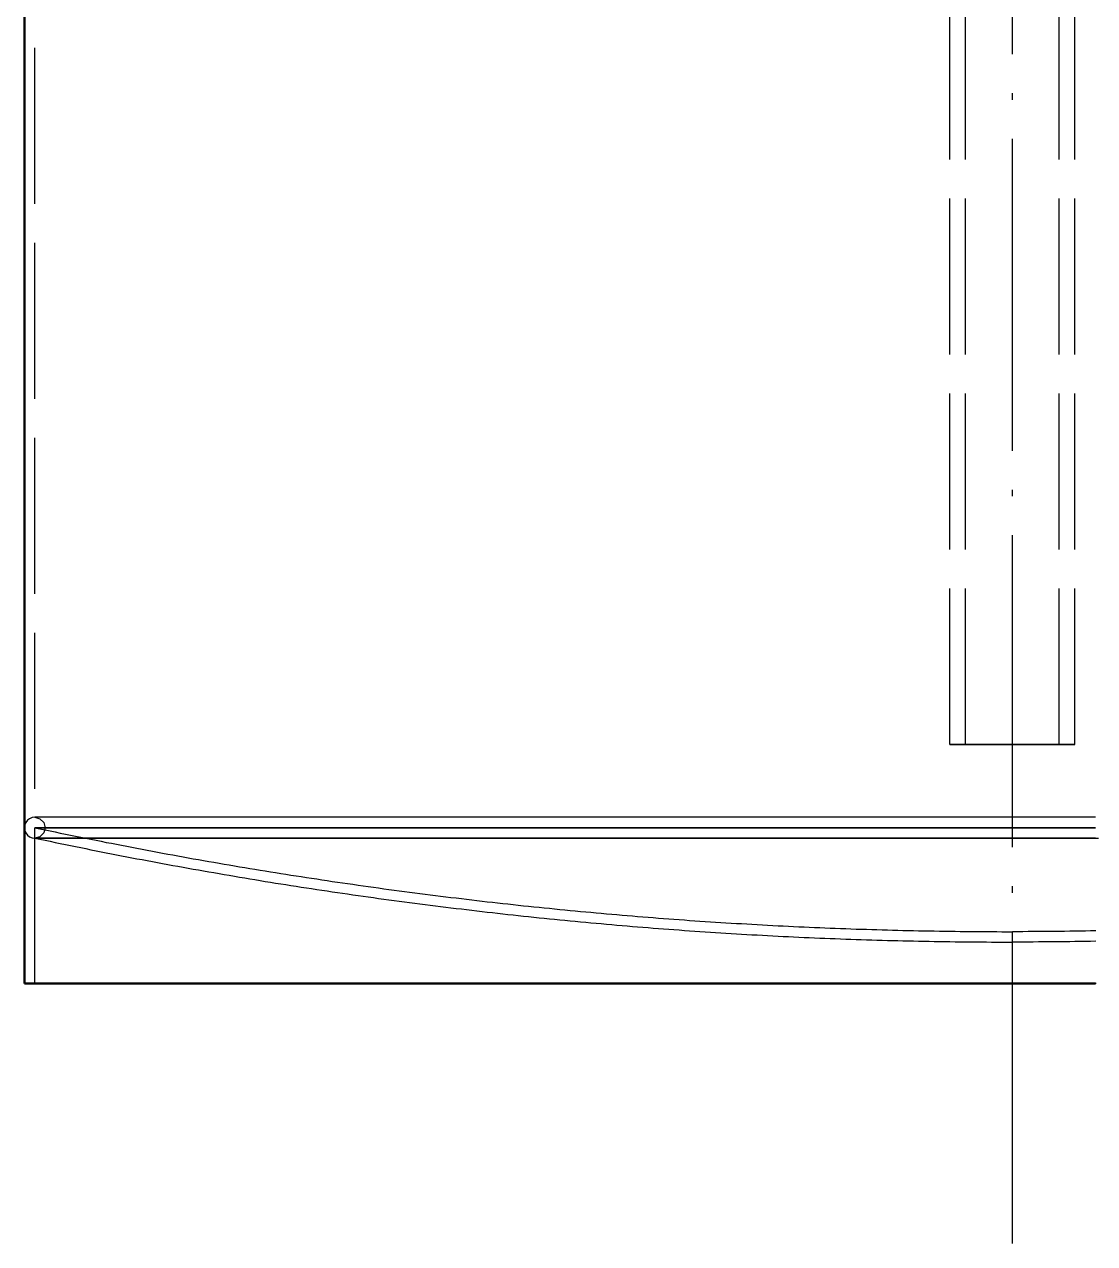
# Model space of a CAD drawing. Header units: millimetres. Extents: x 0 to 420, y 0 to 297.
# Drawn here: x 148.3 to 168.88, y 132 to 155.45 of the extents above; entities that cross this region are included whole.
import ezdxf

# ---------------------------------------------------------------- set-up
doc = ezdxf.new("R2010")
doc.units = ezdxf.units.MM
doc.linetypes.add('ISO02-TRAZOS', pattern=[3.75, 3, -0.75])
doc.linetypes.add('ISO04-TRAZO-PUNTO', pattern=[7.625, 6, -0.75, 0.125, -0.75])
for name, color, linetype, lineweight in [('01-VISIBLE', 7, 'CONTINUOUS', 50), ('02-OCULTA', 4, 'ISO02-TRAZOS', 25), ('03-EJE', 1, 'ISO04-TRAZO-PUNTO', 25)]:
    doc.layers.add(name, color=color, linetype=linetype, lineweight=lineweight)

msp = doc.modelspace()

# ---------------------------------------------------------------- linework, layer by layer
at = {"layer": '01-VISIBLE'}
msp.add_line((148.298, 137), (148.298, 166.7), dxfattribs=at)
msp.add_lwpolyline([(148.298, 137), (148.398, 137), (148.498, 137), (148.598, 137), (148.698, 137), (148.798, 137), (148.898, 137), (148.998, 137), (149.098, 137), (149.198, 137), (149.298, 137), (149.398, 137), (149.498, 137), (149.598, 137), (149.698, 137), (149.798, 137), (149.898, 137), (149.998, 137), (150.098, 137), (150.198, 137), (150.298, 137), (150.398, 137), (150.498, 137), (150.598, 137), (150.698, 137), (150.798, 137), (150.898, 137), (150.998, 137), (151.098, 137), (151.198, 137), (151.298, 137), (151.398, 137), (151.498, 137), (151.598, 137), (151.698, 137), (151.798, 137), (151.898, 137), (151.998, 137), (152.098, 137), (152.198, 137), (152.298, 137), (152.398, 137), (152.498, 137), (152.598, 137), (152.698, 137), (152.798, 137), (152.898, 137), (152.998, 137), (153.098, 137), (153.198, 137), (153.298, 137), (153.398, 137), (153.498, 137), (153.598, 137), (153.698, 137), (153.798, 137), (153.898, 137), (153.998, 137), (154.098, 137), (154.198, 137), (154.298, 137), (154.398, 137), (154.498, 137), (154.598, 137), (154.698, 137), (154.798, 137), (154.898, 137), (154.998, 137), (155.098, 137), (155.198, 137), (155.298, 137), (155.398, 137), (155.498, 137), (155.598, 137), (155.698, 137), (155.798, 137), (155.898, 137), (155.998, 137), (156.098, 137), (156.198, 137), (156.298, 137), (156.398, 137), (156.498, 137), (156.598, 137), (156.698, 137), (156.798, 137), (156.898, 137), (156.998, 137), (157.098, 137), (157.198, 137), (157.298, 137), (157.398, 137), (157.498, 137), (157.598, 137), (157.698, 137), (157.798, 137), (157.898, 137), (157.998, 137), (158.098, 137), (158.198, 137), (158.298, 137), (158.398, 137), (158.498, 137), (158.598, 137), (158.698, 137), (158.798, 137), (158.898, 137), (158.998, 137), (159.098, 137), (159.198, 137), (159.298, 137), (159.398, 137), (159.498, 137), (159.598, 137), (159.698, 137), (159.798, 137), (159.898, 137), (159.998, 137), (160.098, 137), (160.198, 137), (160.298, 137), (160.398, 137), (160.498, 137), (160.598, 137), (160.698, 137), (160.798, 137), (160.898, 137), (160.998, 137), (161.098, 137), (161.198, 137), (161.298, 137), (161.398, 137), (161.498, 137), (161.598, 137), (161.698, 137), (161.798, 137), (161.898, 137), (161.998, 137), (162.098, 137), (162.198, 137), (162.298, 137), (162.398, 137), (162.498, 137), (162.598, 137), (162.698, 137), (162.798, 137), (162.898, 137), (162.998, 137), (163.098, 137), (163.198, 137), (163.298, 137), (163.398, 137), (163.498, 137), (163.598, 137), (163.698, 137), (163.798, 137), (163.898, 137), (163.998, 137), (164.098, 137), (164.198, 137), (164.298, 137), (164.398, 137), (164.498, 137), (164.598, 137), (164.698, 137), (164.798, 137), (164.898, 137), (164.998, 137), (165.098, 137), (165.198, 137), (165.298, 137), (165.398, 137), (165.498, 137), (165.598, 137), (165.698, 137), (165.798, 137), (165.898, 137), (165.998, 137), (166.098, 137), (166.198, 137), (166.298, 137), (166.398, 137), (166.498, 137), (166.598, 137), (166.698, 137), (166.798, 137), (166.898, 137), (166.998, 137), (167.098, 137), (167.198, 137), (167.298, 137), (167.398, 137), (167.498, 137), (167.598, 137), (167.698, 137), (167.798, 137), (167.898, 137), (167.998, 137), (168.098, 137), (168.198, 137), (168.298, 137), (168.398, 137), (168.498, 137), (168.598, 137), (168.698, 137), (168.798, 137), (168.898, 137)], dxfattribs=at)
at = {"layer": '02-OCULTA'}
for p, q in [((166.098, 141.6), (166.098, 244.395)), ((166.398, 141.6), (166.398, 244.395)), ((168.198, 141.6), (168.198, 244.395)), ((168.498, 141.6), (168.498, 244.395)), ((148.498, 137), (148.498, 232.2)), ((148.498, 139.8), (148.498, 140))]:
    msp.add_line(p, q, dxfattribs=at)
for points in [[(167.298, 141.6), (167.198, 141.6), (167.098, 141.6), (166.998, 141.6), (166.898, 141.6), (166.798, 141.6), (166.698, 141.6), (166.598, 141.6), (166.498, 141.6), (166.398, 141.6), (166.298, 141.6), (166.198, 141.6), (166.098, 141.6)], [(166.098, 141.6), (166.198, 141.6), (166.298, 141.6), (166.398, 141.6), (166.498, 141.6), (166.598, 141.6), (166.698, 141.6), (166.798, 141.6), (166.898, 141.6), (166.998, 141.6), (167.098, 141.6), (167.198, 141.6), (167.298, 141.6), (167.398, 141.6), (167.498, 141.6), (167.598, 141.6), (167.698, 141.6), (167.798, 141.6), (167.898, 141.6), (167.998, 141.6), (168.098, 141.6), (168.198, 141.6), (168.298, 141.6), (168.398, 141.6), (168.498, 141.6)], [(167.298, 141.6), (167.198, 141.6), (167.098, 141.6), (166.998, 141.6), (166.898, 141.6), (166.798, 141.6), (166.698, 141.6), (166.598, 141.6), (166.498, 141.6), (166.398, 141.6)], [(166.398, 141.6), (166.498, 141.6), (166.598, 141.6), (166.698, 141.6), (166.798, 141.6), (166.898, 141.6), (166.998, 141.6), (167.098, 141.6), (167.198, 141.6), (167.298, 141.6), (167.398, 141.6), (167.498, 141.6), (167.598, 141.6), (167.698, 141.6), (167.798, 141.6), (167.898, 141.6), (167.998, 141.6), (168.098, 141.6), (168.198, 141.6)], [(168.498, 141.6), (168.389, 141.6), (168.28, 141.6), (168.171, 141.6), (168.062, 141.6), (167.953, 141.6), (167.844, 141.6), (167.735, 141.6), (167.626, 141.6), (167.517, 141.6), (167.408, 141.6), (167.298, 141.6)], [(168.198, 141.6), (168.086, 141.6), (167.973, 141.6), (167.861, 141.6), (167.748, 141.6), (167.636, 141.6), (167.523, 141.6), (167.411, 141.6), (167.298, 141.6)], [(148.498, 140.2), (148.447, 140.193), (148.398, 140.173), (148.357, 140.142), (148.325, 140.1), (148.305, 140.052), (148.298, 140)], [(148.298, 140), (148.305, 139.948), (148.325, 139.9), (148.357, 139.859), (148.398, 139.827), (148.447, 139.807), (148.498, 139.8)], [(167.298, 140.2), (167.198, 140.2), (167.098, 140.2), (166.998, 140.2), (166.898, 140.2), (166.798, 140.2), (166.698, 140.2), (166.598, 140.2), (166.498, 140.2), (166.398, 140.2), (166.298, 140.2), (166.198, 140.2), (166.098, 140.2), (165.998, 140.2), (165.898, 140.2), (165.798, 140.2), (165.698, 140.2), (165.598, 140.2), (165.498, 140.2), (165.398, 140.2), (165.298, 140.2), (165.198, 140.2), (165.098, 140.2), (164.998, 140.2), (164.898, 140.2), (164.798, 140.2), (164.698, 140.2), (164.598, 140.2), (164.498, 140.2), (164.398, 140.2), (164.298, 140.2), (164.198, 140.2), (164.098, 140.2), (163.998, 140.2), (163.898, 140.2), (163.798, 140.2), (163.698, 140.2), (163.598, 140.2), (163.498, 140.2), (163.398, 140.2), (163.298, 140.2), (163.198, 140.2), (163.098, 140.2), (162.998, 140.2), (162.898, 140.2), (162.798, 140.2), (162.698, 140.2), (162.598, 140.2), (162.498, 140.2), (162.398, 140.2), (162.298, 140.2), (162.198, 140.2), (162.098, 140.2), (161.998, 140.2), (161.898, 140.2), (161.798, 140.2), (161.698, 140.2), (161.598, 140.2), (161.498, 140.2), (161.398, 140.2), (161.298, 140.2), (161.198, 140.2), (161.098, 140.2), (160.998, 140.2), (160.898, 140.2), (160.798, 140.2), (160.698, 140.2), (160.598, 140.2), (160.498, 140.2), (160.398, 140.2), (160.298, 140.2), (160.198, 140.2), (160.098, 140.2), (159.998, 140.2), (159.898, 140.2), (159.798, 140.2), (159.698, 140.2), (159.598, 140.2), (159.498, 140.2), (159.398, 140.2), (159.298, 140.2), (159.198, 140.2), (159.098, 140.2), (158.998, 140.2), (158.898, 140.2), (158.798, 140.2), (158.698, 140.2), (158.598, 140.2), (158.498, 140.2), (158.398, 140.2), (158.298, 140.2), (158.198, 140.2), (158.098, 140.2), (157.998, 140.2), (157.898, 140.2), (157.798, 140.2), (157.698, 140.2), (157.598, 140.2), (157.498, 140.2), (157.398, 140.2), (157.298, 140.2), (157.198, 140.2), (157.098, 140.2), (156.998, 140.2), (156.898, 140.2), (156.798, 140.2), (156.698, 140.2), (156.598, 140.2), (156.498, 140.2), (156.398, 140.2), (156.298, 140.2), (156.198, 140.2), (156.098, 140.2), (155.998, 140.2), (155.898, 140.2), (155.798, 140.2), (155.698, 140.2), (155.598, 140.2), (155.498, 140.2), (155.398, 140.2), (155.298, 140.2), (155.198, 140.2), (155.098, 140.2), (154.998, 140.2), (154.898, 140.2), (154.798, 140.2), (154.698, 140.2), (154.598, 140.2), (154.498, 140.2), (154.398, 140.2), (154.298, 140.2), (154.198, 140.2), (154.098, 140.2), (153.998, 140.2), (153.898, 140.2), (153.798, 140.2), (153.698, 140.2), (153.598, 140.2), (153.498, 140.2), (153.398, 140.2), (153.298, 140.2), (153.198, 140.2), (153.098, 140.2), (152.998, 140.2), (152.898, 140.2), (152.798, 140.2), (152.698, 140.2), (152.598, 140.2), (152.498, 140.2), (152.398, 140.2), (152.298, 140.2), (152.198, 140.2), (152.098, 140.2), (151.998, 140.2), (151.898, 140.2), (151.798, 140.2), (151.698, 140.2), (151.598, 140.2), (151.498, 140.2), (151.398, 140.2), (151.298, 140.2), (151.198, 140.2), (151.098, 140.2), (150.998, 140.2), (150.898, 140.2), (150.798, 140.2), (150.698, 140.2), (150.598, 140.2), (150.498, 140.2), (150.398, 140.2), (150.298, 140.2), (150.198, 140.2), (150.098, 140.2), (149.998, 140.2), (149.898, 140.2), (149.798, 140.2), (149.698, 140.2), (149.598, 140.2), (149.498, 140.2), (149.398, 140.2), (149.298, 140.2), (149.198, 140.2), (149.098, 140.2), (148.998, 140.2), (148.898, 140.2), (148.798, 140.2), (148.698, 140.2), (148.598, 140.2), (148.498, 140.2)], [(168.898, 140.2), (168.798, 140.2), (168.698, 140.2), (168.598, 140.2), (168.498, 140.2), (168.398, 140.2), (168.298, 140.2), (168.198, 140.2), (168.098, 140.2), (167.998, 140.2), (167.898, 140.2), (167.798, 140.2), (167.698, 140.2), (167.598, 140.2), (167.498, 140.2), (167.398, 140.2), (167.298, 140.2), (167.198, 140.2), (167.098, 140.2), (166.998, 140.2), (166.898, 140.2), (166.798, 140.2), (166.698, 140.2), (166.598, 140.2), (166.498, 140.2), (166.398, 140.2), (166.298, 140.2), (166.198, 140.2), (166.098, 140.2), (165.998, 140.2), (165.898, 140.2), (165.798, 140.2), (165.698, 140.2), (165.598, 140.2), (165.498, 140.2), (165.398, 140.2), (165.298, 140.2), (165.198, 140.2), (165.098, 140.2), (164.998, 140.2), (164.898, 140.2), (164.798, 140.2), (164.698, 140.2), (164.598, 140.2), (164.498, 140.2), (164.398, 140.2), (164.298, 140.2), (164.198, 140.2), (164.098, 140.2), (163.998, 140.2), (163.898, 140.2), (163.798, 140.2), (163.698, 140.2), (163.598, 140.2), (163.498, 140.2), (163.398, 140.2), (163.298, 140.2), (163.198, 140.2), (163.098, 140.2), (162.998, 140.2), (162.898, 140.2), (162.798, 140.2), (162.698, 140.2), (162.598, 140.2), (162.498, 140.2), (162.398, 140.2), (162.298, 140.2), (162.198, 140.2), (162.098, 140.2), (161.998, 140.2), (161.898, 140.2), (161.798, 140.2), (161.698, 140.2), (161.598, 140.2), (161.498, 140.2), (161.398, 140.2), (161.298, 140.2), (161.198, 140.2), (161.098, 140.2), (160.998, 140.2), (160.898, 140.2), (160.798, 140.2), (160.698, 140.2), (160.598, 140.2), (160.498, 140.2), (160.398, 140.2), (160.298, 140.2), (160.198, 140.2), (160.098, 140.2), (159.998, 140.2), (159.898, 140.2), (159.798, 140.2), (159.698, 140.2), (159.598, 140.2), (159.498, 140.2), (159.398, 140.2), (159.298, 140.2), (159.198, 140.2), (159.098, 140.2), (158.998, 140.2), (158.898, 140.2), (158.798, 140.2), (158.698, 140.2), (158.598, 140.2), (158.498, 140.2), (158.398, 140.2), (158.298, 140.2), (158.198, 140.2), (158.098, 140.2), (157.998, 140.2), (157.898, 140.2), (157.798, 140.2), (157.698, 140.2), (157.598, 140.2), (157.498, 140.2), (157.398, 140.2), (157.298, 140.2), (157.198, 140.2), (157.098, 140.2), (156.998, 140.2), (156.898, 140.2), (156.798, 140.2), (156.698, 140.2), (156.598, 140.2), (156.498, 140.2), (156.398, 140.2), (156.298, 140.2), (156.198, 140.2), (156.098, 140.2), (155.998, 140.2), (155.898, 140.2), (155.798, 140.2), (155.698, 140.2), (155.598, 140.2), (155.498, 140.2), (155.398, 140.2), (155.298, 140.2), (155.198, 140.2), (155.098, 140.2), (154.998, 140.2), (154.898, 140.2), (154.798, 140.2), (154.698, 140.2), (154.598, 140.2), (154.498, 140.2), (154.398, 140.2), (154.298, 140.2), (154.198, 140.2), (154.098, 140.2), (153.998, 140.2), (153.898, 140.2), (153.798, 140.2), (153.698, 140.2), (153.598, 140.2), (153.498, 140.2), (153.398, 140.2), (153.298, 140.2), (153.198, 140.2), (153.098, 140.2), (152.998, 140.2), (152.898, 140.2), (152.798, 140.2), (152.698, 140.2), (152.598, 140.2), (152.498, 140.2), (152.398, 140.2), (152.298, 140.2), (152.198, 140.2), (152.098, 140.2), (151.998, 140.2), (151.898, 140.2), (151.798, 140.2), (151.698, 140.2), (151.598, 140.2), (151.498, 140.2), (151.398, 140.2), (151.298, 140.2), (151.198, 140.2), (151.098, 140.2), (150.998, 140.2), (150.898, 140.2), (150.798, 140.2), (150.698, 140.2), (150.598, 140.2), (150.498, 140.2), (150.398, 140.2), (150.298, 140.2), (150.198, 140.2), (150.098, 140.2), (149.998, 140.2), (149.898, 140.2), (149.798, 140.2), (149.698, 140.2), (149.598, 140.2), (149.498, 140.2), (149.398, 140.2), (149.298, 140.2), (149.198, 140.2), (149.098, 140.2), (148.998, 140.2), (148.898, 140.2), (148.798, 140.2), (148.698, 140.2), (148.598, 140.2), (148.498, 140.2)], [(148.498, 140.2), (148.598, 140.173), (148.672, 140.1), (148.698, 140), (148.672, 139.9), (148.598, 139.827), (148.498, 139.8)], [(167.298, 140), (167.198, 140), (167.098, 140), (166.998, 140), (166.898, 140), (166.798, 140), (166.698, 140), (166.598, 140), (166.498, 140), (166.398, 140), (166.298, 140), (166.198, 140), (166.098, 140), (165.998, 140), (165.898, 140), (165.798, 140), (165.698, 140), (165.598, 140), (165.498, 140), (165.398, 140), (165.298, 140), (165.198, 140), (165.098, 140), (164.998, 140), (164.898, 140), (164.798, 140), (164.698, 140), (164.598, 140), (164.498, 140), (164.398, 140), (164.298, 140), (164.198, 140), (164.098, 140), (163.998, 140), (163.898, 140), (163.798, 140), (163.698, 140), (163.598, 140), (163.498, 140), (163.398, 140), (163.298, 140), (163.198, 140), (163.098, 140), (162.998, 140), (162.898, 140), (162.798, 140), (162.698, 140), (162.598, 140), (162.498, 140), (162.398, 140), (162.298, 140), (162.198, 140), (162.098, 140), (161.998, 140), (161.898, 140), (161.798, 140), (161.698, 140), (161.598, 140), (161.498, 140), (161.398, 140), (161.298, 140), (161.198, 140), (161.098, 140), (160.998, 140), (160.898, 140), (160.798, 140), (160.698, 140), (160.598, 140), (160.498, 140), (160.398, 140), (160.298, 140), (160.198, 140), (160.098, 140), (159.998, 140), (159.898, 140), (159.798, 140), (159.698, 140), (159.598, 140), (159.498, 140), (159.398, 140), (159.298, 140), (159.198, 140), (159.098, 140), (158.998, 140), (158.898, 140), (158.798, 140), (158.698, 140), (158.598, 140), (158.498, 140), (158.398, 140), (158.298, 140), (158.198, 140), (158.098, 140), (157.998, 140), (157.898, 140), (157.798, 140), (157.698, 140), (157.598, 140), (157.498, 140), (157.398, 140), (157.298, 140), (157.198, 140), (157.098, 140), (156.998, 140), (156.898, 140), (156.798, 140), (156.698, 140), (156.598, 140), (156.498, 140), (156.398, 140), (156.298, 140), (156.198, 140), (156.098, 140), (155.998, 140), (155.898, 140), (155.798, 140), (155.698, 140), (155.598, 140), (155.498, 140), (155.398, 140), (155.298, 140), (155.198, 140), (155.098, 140), (154.998, 140), (154.898, 140), (154.798, 140), (154.698, 140), (154.598, 140), (154.498, 140), (154.398, 140), (154.298, 140), (154.198, 140), (154.098, 140), (153.998, 140), (153.898, 140), (153.798, 140), (153.698, 140), (153.598, 140), (153.498, 140), (153.398, 140), (153.298, 140), (153.198, 140), (153.098, 140), (152.998, 140), (152.898, 140), (152.798, 140), (152.698, 140), (152.598, 140), (152.498, 140), (152.398, 140), (152.298, 140), (152.198, 140), (152.098, 140), (151.998, 140), (151.898, 140), (151.798, 140), (151.698, 140), (151.598, 140), (151.498, 140), (151.398, 140), (151.298, 140), (151.198, 140), (151.098, 140), (150.998, 140), (150.898, 140), (150.798, 140), (150.698, 140), (150.598, 140), (150.498, 140), (150.398, 140), (150.298, 140), (150.198, 140), (150.098, 140), (149.998, 140), (149.898, 140), (149.798, 140), (149.698, 140), (149.598, 140), (149.498, 140), (149.398, 140), (149.298, 140), (149.198, 140), (149.098, 140), (148.998, 140), (148.898, 140), (148.798, 140), (148.698, 140), (148.598, 140), (148.498, 140)], [(148.498, 140), (148.598, 140), (148.698, 140), (148.798, 140), (148.898, 140), (148.998, 140), (149.098, 140), (149.198, 140), (149.298, 140), (149.398, 140), (149.498, 140), (149.598, 140), (149.698, 140), (149.798, 140), (149.898, 140), (149.998, 140), (150.098, 140), (150.198, 140), (150.298, 140), (150.398, 140), (150.498, 140), (150.598, 140), (150.698, 140), (150.798, 140), (150.898, 140), (150.998, 140), (151.098, 140), (151.198, 140), (151.298, 140), (151.398, 140), (151.498, 140), (151.598, 140), (151.698, 140), (151.798, 140), (151.898, 140), (151.998, 140), (152.098, 140), (152.198, 140), (152.298, 140), (152.398, 140), (152.498, 140), (152.598, 140), (152.698, 140), (152.798, 140), (152.898, 140), (152.998, 140), (153.098, 140), (153.198, 140), (153.298, 140), (153.398, 140), (153.498, 140), (153.598, 140), (153.698, 140), (153.798, 140), (153.898, 140), (153.998, 140), (154.098, 140), (154.198, 140), (154.298, 140), (154.398, 140), (154.498, 140), (154.598, 140), (154.698, 140), (154.798, 140), (154.898, 140), (154.998, 140), (155.098, 140), (155.198, 140), (155.298, 140), (155.398, 140), (155.498, 140), (155.598, 140), (155.698, 140), (155.798, 140), (155.898, 140), (155.998, 140), (156.098, 140), (156.198, 140), (156.298, 140), (156.398, 140), (156.498, 140), (156.598, 140), (156.698, 140), (156.798, 140), (156.898, 140), (156.998, 140), (157.098, 140), (157.198, 140), (157.298, 140), (157.398, 140), (157.498, 140), (157.598, 140), (157.698, 140), (157.798, 140), (157.898, 140), (157.998, 140), (158.098, 140), (158.198, 140), (158.298, 140), (158.398, 140), (158.498, 140), (158.598, 140), (158.698, 140), (158.798, 140), (158.898, 140), (158.998, 140), (159.098, 140), (159.198, 140), (159.298, 140), (159.398, 140), (159.498, 140), (159.598, 140), (159.698, 140), (159.798, 140), (159.898, 140), (159.998, 140), (160.098, 140), (160.198, 140), (160.298, 140), (160.398, 140), (160.498, 140), (160.598, 140), (160.698, 140), (160.798, 140), (160.898, 140), (160.998, 140), (161.098, 140), (161.198, 140), (161.298, 140), (161.398, 140), (161.498, 140), (161.598, 140), (161.698, 140), (161.798, 140), (161.898, 140), (161.998, 140), (162.098, 140), (162.198, 140), (162.298, 140), (162.398, 140), (162.498, 140), (162.598, 140), (162.698, 140), (162.798, 140), (162.898, 140), (162.998, 140), (163.098, 140), (163.198, 140), (163.298, 140), (163.398, 140), (163.498, 140), (163.598, 140), (163.698, 140), (163.798, 140), (163.898, 140), (163.998, 140), (164.098, 140), (164.198, 140), (164.298, 140), (164.398, 140), (164.498, 140), (164.598, 140), (164.698, 140), (164.798, 140), (164.898, 140), (164.998, 140), (165.098, 140), (165.198, 140), (165.298, 140), (165.398, 140), (165.498, 140), (165.598, 140), (165.698, 140), (165.798, 140), (165.898, 140), (165.998, 140), (166.098, 140), (166.198, 140), (166.298, 140), (166.398, 140), (166.498, 140), (166.598, 140), (166.698, 140), (166.798, 140), (166.898, 140), (166.998, 140), (167.098, 140), (167.198, 140), (167.298, 140), (167.398, 140), (167.498, 140), (167.598, 140), (167.698, 140), (167.798, 140), (167.898, 140), (167.998, 140), (168.098, 140), (168.198, 140), (168.298, 140), (168.398, 140), (168.498, 140), (168.598, 140), (168.698, 140), (168.798, 140), (168.898, 140)], [(148.498, 140), (148.596, 139.979), (148.695, 139.959), (148.793, 139.938), (148.891, 139.918), (148.989, 139.897), (149.087, 139.877), (149.185, 139.857), (149.283, 139.837), (149.382, 139.817), (149.48, 139.797), (149.578, 139.777), (149.676, 139.757), (149.775, 139.738), (149.873, 139.718), (149.971, 139.699), (150.07, 139.68), (150.168, 139.661), (150.266, 139.642), (150.365, 139.623), (150.463, 139.604), (150.562, 139.585), (150.66, 139.567), (150.759, 139.548), (150.857, 139.53), (150.956, 139.512), (151.054, 139.493), (151.153, 139.475), (151.251, 139.457), (151.35, 139.439), (151.449, 139.422), (151.547, 139.404), (151.646, 139.387), (151.745, 139.369), (151.843, 139.352), (151.942, 139.335), (152.041, 139.317), (152.14, 139.301), (152.238, 139.284), (152.337, 139.267), (152.436, 139.25), (152.535, 139.234), (152.634, 139.217), (152.733, 139.201), (152.831, 139.185), (152.93, 139.168), (153.029, 139.152), (153.128, 139.136), (153.227, 139.121), (153.326, 139.105), (153.425, 139.089), (153.524, 139.074), (153.623, 139.058), (153.722, 139.043), (153.821, 139.028), (153.92, 139.013), (154.019, 138.998), (154.119, 138.983), (154.218, 138.968), (154.317, 138.954), (154.416, 138.939), (154.515, 138.925), (154.614, 138.911), (154.714, 138.896), (154.813, 138.882), (154.912, 138.868), (155.011, 138.854), (155.111, 138.841), (155.21, 138.827), (155.309, 138.814), (155.408, 138.8), (155.508, 138.787), (155.607, 138.774), (155.707, 138.761), (155.806, 138.748), (155.905, 138.735), (156.005, 138.722), (156.104, 138.709), (156.204, 138.697), (156.303, 138.684), (156.402, 138.672), (156.502, 138.66), (156.601, 138.648), (156.701, 138.636), (156.8, 138.624), (156.9, 138.612), (156.999, 138.6), (157.099, 138.589), (157.199, 138.577), (157.298, 138.566), (157.398, 138.555), (157.497, 138.544), (157.597, 138.533), (157.697, 138.522), (157.796, 138.511), (157.896, 138.5), (157.995, 138.49), (158.095, 138.479), (158.195, 138.469), (158.295, 138.459), (158.394, 138.449), (158.494, 138.439), (158.594, 138.429), (158.693, 138.419), (158.793, 138.41), (158.893, 138.4), (158.993, 138.391), (159.092, 138.381), (159.192, 138.372), (159.292, 138.363), (159.392, 138.354), (159.492, 138.345), (159.592, 138.336), (159.691, 138.328), (159.791, 138.319), (159.891, 138.311), (159.991, 138.302), (160.091, 138.294), (160.191, 138.286), (160.291, 138.278), (160.391, 138.27), (160.49, 138.262), (160.59, 138.255), (160.69, 138.247), (160.79, 138.24), (160.89, 138.233), (160.99, 138.225), (161.09, 138.218), (161.19, 138.211), (161.29, 138.204), (161.39, 138.198), (161.49, 138.191), (161.59, 138.185), (161.69, 138.178), (161.79, 138.172), (161.89, 138.166), (161.99, 138.16), (162.09, 138.154), (162.19, 138.148), (162.29, 138.142), (162.39, 138.137), (162.49, 138.131), (162.591, 138.126), (162.691, 138.12), (162.791, 138.115), (162.891, 138.11), (162.991, 138.105), (163.091, 138.1), (163.191, 138.096), (163.291, 138.091), (163.391, 138.087), (163.491, 138.082), (163.592, 138.078), (163.692, 138.074), (163.792, 138.07), (163.892, 138.066), (163.992, 138.062), (164.092, 138.058), (164.192, 138.055), (164.293, 138.051), (164.393, 138.048), (164.493, 138.045), (164.593, 138.042), (164.693, 138.039), (164.793, 138.036), (164.894, 138.033), (164.994, 138.03), (165.094, 138.028), (165.194, 138.025), (165.294, 138.023), (165.394, 138.021), (165.495, 138.019), (165.595, 138.017), (165.695, 138.015), (165.795, 138.013), (165.895, 138.011), (165.996, 138.01), (166.096, 138.008), (166.196, 138.007), (166.296, 138.006), (166.397, 138.005), (166.497, 138.004), (166.597, 138.003), (166.697, 138.002), (166.797, 138.002), (166.898, 138.001), (166.998, 138.001), (167.098, 138), (167.198, 138), (167.298, 138)], [(168.898, 140.2), (168.798, 140.2), (168.698, 140.2), (168.598, 140.2), (168.498, 140.2), (168.398, 140.2), (168.298, 140.2), (168.198, 140.2), (168.098, 140.2), (167.998, 140.2), (167.898, 140.2), (167.798, 140.2), (167.698, 140.2), (167.598, 140.2), (167.498, 140.2), (167.398, 140.2), (167.298, 140.2)], [(168.898, 140), (168.798, 140), (168.698, 140), (168.598, 140), (168.498, 140), (168.398, 140), (168.298, 140), (168.198, 140), (168.098, 140), (167.998, 140), (167.898, 140), (167.798, 140), (167.698, 140), (167.598, 140), (167.498, 140), (167.398, 140), (167.298, 140)], [(167.298, 139.8), (167.198, 139.8), (167.098, 139.8), (166.998, 139.8), (166.898, 139.8), (166.798, 139.8), (166.698, 139.8), (166.598, 139.8), (166.498, 139.8), (166.398, 139.8), (166.298, 139.8), (166.198, 139.8), (166.098, 139.8), (165.998, 139.8), (165.898, 139.8), (165.798, 139.8), (165.698, 139.8), (165.598, 139.8), (165.498, 139.8), (165.398, 139.8), (165.298, 139.8), (165.198, 139.8), (165.098, 139.8), (164.998, 139.8), (164.898, 139.8), (164.798, 139.8), (164.698, 139.8), (164.598, 139.8), (164.498, 139.8), (164.398, 139.8), (164.298, 139.8), (164.198, 139.8), (164.098, 139.8), (163.998, 139.8), (163.898, 139.8), (163.798, 139.8), (163.698, 139.8), (163.598, 139.8), (163.498, 139.8), (163.398, 139.8), (163.298, 139.8), (163.198, 139.8), (163.098, 139.8), (162.998, 139.8), (162.898, 139.8), (162.798, 139.8), (162.698, 139.8), (162.598, 139.8), (162.498, 139.8), (162.398, 139.8), (162.298, 139.8), (162.198, 139.8), (162.098, 139.8), (161.998, 139.8), (161.898, 139.8), (161.798, 139.8), (161.698, 139.8), (161.598, 139.8), (161.498, 139.8), (161.398, 139.8), (161.298, 139.8), (161.198, 139.8), (161.098, 139.8), (160.998, 139.8), (160.898, 139.8), (160.798, 139.8), (160.698, 139.8), (160.598, 139.8), (160.498, 139.8), (160.398, 139.8), (160.298, 139.8), (160.198, 139.8), (160.098, 139.8), (159.998, 139.8), (159.898, 139.8), (159.798, 139.8), (159.698, 139.8), (159.598, 139.8), (159.498, 139.8), (159.398, 139.8), (159.298, 139.8), (159.198, 139.8), (159.098, 139.8), (158.998, 139.8), (158.898, 139.8), (158.798, 139.8), (158.698, 139.8), (158.598, 139.8), (158.498, 139.8), (158.398, 139.8), (158.298, 139.8), (158.198, 139.8), (158.098, 139.8), (157.998, 139.8), (157.898, 139.8), (157.798, 139.8), (157.698, 139.8), (157.598, 139.8), (157.498, 139.8), (157.398, 139.8), (157.298, 139.8), (157.198, 139.8), (157.098, 139.8), (156.998, 139.8), (156.898, 139.8), (156.798, 139.8), (156.698, 139.8), (156.598, 139.8), (156.498, 139.8), (156.398, 139.8), (156.298, 139.8), (156.198, 139.8), (156.098, 139.8), (155.998, 139.8), (155.898, 139.8), (155.798, 139.8), (155.698, 139.8), (155.598, 139.8), (155.498, 139.8), (155.398, 139.8), (155.298, 139.8), (155.198, 139.8), (155.098, 139.8), (154.998, 139.8), (154.898, 139.8), (154.798, 139.8), (154.698, 139.8), (154.598, 139.8), (154.498, 139.8), (154.398, 139.8), (154.298, 139.8), (154.198, 139.8), (154.098, 139.8), (153.998, 139.8), (153.898, 139.8), (153.798, 139.8), (153.698, 139.8), (153.598, 139.8), (153.498, 139.8), (153.398, 139.8), (153.298, 139.8), (153.198, 139.8), (153.098, 139.8), (152.998, 139.8), (152.898, 139.8), (152.798, 139.8), (152.698, 139.8), (152.598, 139.8), (152.498, 139.8), (152.398, 139.8), (152.298, 139.8), (152.198, 139.8), (152.098, 139.8), (151.998, 139.8), (151.898, 139.8), (151.798, 139.8), (151.698, 139.8), (151.598, 139.8), (151.498, 139.8), (151.398, 139.8), (151.298, 139.8), (151.198, 139.8), (151.098, 139.8), (150.998, 139.8), (150.898, 139.8), (150.798, 139.8), (150.698, 139.8), (150.598, 139.8), (150.498, 139.8), (150.398, 139.8), (150.298, 139.8), (150.198, 139.8), (150.098, 139.8), (149.998, 139.8), (149.898, 139.8), (149.798, 139.8), (149.698, 139.8), (149.598, 139.8), (149.498, 139.8), (149.398, 139.8), (149.298, 139.8), (149.198, 139.8), (149.098, 139.8), (148.998, 139.8), (148.898, 139.8), (148.798, 139.8), (148.698, 139.8), (148.598, 139.8), (148.498, 139.8)], [(148.498, 139.8), (148.598, 139.8), (148.698, 139.8), (148.798, 139.8), (148.898, 139.8), (148.998, 139.8), (149.098, 139.8), (149.198, 139.8), (149.298, 139.8), (149.398, 139.8), (149.498, 139.8), (149.598, 139.8), (149.698, 139.8), (149.798, 139.8), (149.898, 139.8), (149.998, 139.8), (150.098, 139.8), (150.198, 139.8), (150.298, 139.8), (150.398, 139.8), (150.498, 139.8), (150.598, 139.8), (150.698, 139.8), (150.798, 139.8), (150.898, 139.8), (150.998, 139.8), (151.098, 139.8), (151.198, 139.8), (151.298, 139.8), (151.398, 139.8), (151.498, 139.8), (151.598, 139.8), (151.698, 139.8), (151.798, 139.8), (151.898, 139.8), (151.998, 139.8), (152.098, 139.8), (152.198, 139.8), (152.298, 139.8), (152.398, 139.8), (152.498, 139.8), (152.598, 139.8), (152.698, 139.8), (152.798, 139.8), (152.898, 139.8), (152.998, 139.8), (153.098, 139.8), (153.198, 139.8), (153.298, 139.8), (153.398, 139.8), (153.498, 139.8), (153.598, 139.8), (153.698, 139.8), (153.798, 139.8), (153.898, 139.8), (153.998, 139.8), (154.098, 139.8), (154.198, 139.8), (154.298, 139.8), (154.398, 139.8), (154.498, 139.8), (154.598, 139.8), (154.698, 139.8), (154.798, 139.8), (154.898, 139.8), (154.998, 139.8), (155.098, 139.8), (155.198, 139.8), (155.298, 139.8), (155.398, 139.8), (155.498, 139.8), (155.598, 139.8), (155.698, 139.8), (155.798, 139.8), (155.898, 139.8), (155.998, 139.8), (156.098, 139.8), (156.198, 139.8), (156.298, 139.8), (156.398, 139.8), (156.498, 139.8), (156.598, 139.8), (156.698, 139.8), (156.798, 139.8), (156.898, 139.8), (156.998, 139.8), (157.098, 139.8), (157.198, 139.8), (157.298, 139.8), (157.398, 139.8), (157.498, 139.8), (157.598, 139.8), (157.698, 139.8), (157.798, 139.8), (157.898, 139.8), (157.998, 139.8), (158.098, 139.8), (158.198, 139.8), (158.298, 139.8), (158.398, 139.8), (158.498, 139.8), (158.598, 139.8), (158.698, 139.8), (158.798, 139.8), (158.898, 139.8), (158.998, 139.8), (159.098, 139.8), (159.198, 139.8), (159.298, 139.8), (159.398, 139.8), (159.498, 139.8), (159.598, 139.8), (159.698, 139.8), (159.798, 139.8), (159.898, 139.8), (159.998, 139.8), (160.098, 139.8), (160.198, 139.8), (160.298, 139.8), (160.398, 139.8), (160.498, 139.8), (160.598, 139.8), (160.698, 139.8), (160.798, 139.8), (160.898, 139.8), (160.998, 139.8), (161.098, 139.8), (161.198, 139.8), (161.298, 139.8), (161.398, 139.8), (161.498, 139.8), (161.598, 139.8), (161.698, 139.8), (161.798, 139.8), (161.898, 139.8), (161.998, 139.8), (162.098, 139.8), (162.198, 139.8), (162.298, 139.8), (162.398, 139.8), (162.498, 139.8), (162.598, 139.8), (162.698, 139.8), (162.798, 139.8), (162.898, 139.8), (162.998, 139.8), (163.098, 139.8), (163.198, 139.8), (163.298, 139.8), (163.398, 139.8), (163.498, 139.8), (163.598, 139.8), (163.698, 139.8), (163.798, 139.8), (163.898, 139.8), (163.998, 139.8), (164.098, 139.8), (164.198, 139.8), (164.298, 139.8), (164.398, 139.8), (164.498, 139.8), (164.598, 139.8), (164.698, 139.8), (164.798, 139.8), (164.898, 139.8), (164.998, 139.8), (165.098, 139.8), (165.198, 139.8), (165.298, 139.8), (165.398, 139.8), (165.498, 139.8), (165.598, 139.8), (165.698, 139.8), (165.798, 139.8), (165.898, 139.8), (165.998, 139.8), (166.098, 139.8), (166.198, 139.8), (166.298, 139.8), (166.398, 139.8), (166.498, 139.8), (166.598, 139.8), (166.698, 139.8), (166.798, 139.8), (166.898, 139.8), (166.998, 139.8), (167.098, 139.8), (167.198, 139.8), (167.298, 139.8), (167.398, 139.8), (167.498, 139.8), (167.598, 139.8), (167.698, 139.8), (167.798, 139.8), (167.898, 139.8), (167.998, 139.8), (168.098, 139.8), (168.198, 139.8), (168.298, 139.8), (168.398, 139.8), (168.498, 139.8), (168.598, 139.8), (168.698, 139.8), (168.798, 139.8), (168.898, 139.8)], [(148.498, 139.8), (148.596, 139.779), (148.695, 139.759), (148.793, 139.738), (148.891, 139.718), (148.989, 139.697), (149.087, 139.677), (149.185, 139.657), (149.283, 139.637), (149.382, 139.617), (149.48, 139.597), (149.578, 139.577), (149.676, 139.557), (149.775, 139.538), (149.873, 139.518), (149.971, 139.499), (150.07, 139.48), (150.168, 139.461), (150.266, 139.442), (150.365, 139.423), (150.463, 139.404), (150.562, 139.385), (150.66, 139.367), (150.759, 139.348), (150.857, 139.33), (150.956, 139.312), (151.054, 139.293), (151.153, 139.275), (151.251, 139.257), (151.35, 139.239), (151.449, 139.222), (151.547, 139.204), (151.646, 139.187), (151.745, 139.169), (151.843, 139.152), (151.942, 139.135), (152.041, 139.117), (152.14, 139.101), (152.238, 139.084), (152.337, 139.067), (152.436, 139.05), (152.535, 139.034), (152.634, 139.017), (152.733, 139.001), (152.831, 138.985), (152.93, 138.968), (153.029, 138.952), (153.128, 138.936), (153.227, 138.921), (153.326, 138.905), (153.425, 138.889), (153.524, 138.874), (153.623, 138.858), (153.722, 138.843), (153.821, 138.828), (153.92, 138.813), (154.019, 138.798), (154.119, 138.783), (154.218, 138.768), (154.317, 138.754), (154.416, 138.739), (154.515, 138.725), (154.614, 138.711), (154.714, 138.696), (154.813, 138.682), (154.912, 138.668), (155.011, 138.654), (155.111, 138.641), (155.21, 138.627), (155.309, 138.614), (155.408, 138.6), (155.508, 138.587), (155.607, 138.574), (155.707, 138.561), (155.806, 138.548), (155.905, 138.535), (156.005, 138.522), (156.104, 138.509), (156.204, 138.497), (156.303, 138.484), (156.402, 138.472), (156.502, 138.46), (156.601, 138.448), (156.701, 138.436), (156.8, 138.424), (156.9, 138.412), (156.999, 138.4), (157.099, 138.389), (157.199, 138.377), (157.298, 138.366), (157.398, 138.355), (157.497, 138.344), (157.597, 138.333), (157.697, 138.322), (157.796, 138.311), (157.896, 138.3), (157.995, 138.29), (158.095, 138.279), (158.195, 138.269), (158.295, 138.259), (158.394, 138.249), (158.494, 138.239), (158.594, 138.229), (158.693, 138.219), (158.793, 138.21), (158.893, 138.2), (158.993, 138.191), (159.092, 138.181), (159.192, 138.172), (159.292, 138.163), (159.392, 138.154), (159.492, 138.145), (159.592, 138.136), (159.691, 138.128), (159.791, 138.119), (159.891, 138.111), (159.991, 138.102), (160.091, 138.094), (160.191, 138.086), (160.291, 138.078), (160.391, 138.07), (160.49, 138.062), (160.59, 138.055), (160.69, 138.047), (160.79, 138.04), (160.89, 138.033), (160.99, 138.025), (161.09, 138.018), (161.19, 138.011), (161.29, 138.004), (161.39, 137.998), (161.49, 137.991), (161.59, 137.985), (161.69, 137.978), (161.79, 137.972), (161.89, 137.966), (161.99, 137.96), (162.09, 137.954), (162.19, 137.948), (162.29, 137.942), (162.39, 137.937), (162.49, 137.931), (162.591, 137.926), (162.691, 137.92), (162.791, 137.915), (162.891, 137.91), (162.991, 137.905), (163.091, 137.9), (163.191, 137.896), (163.291, 137.891), (163.391, 137.887), (163.491, 137.882), (163.592, 137.878), (163.692, 137.874), (163.792, 137.87), (163.892, 137.866), (163.992, 137.862), (164.092, 137.858), (164.192, 137.855), (164.293, 137.851), (164.393, 137.848), (164.493, 137.845), (164.593, 137.842), (164.693, 137.839), (164.793, 137.836), (164.894, 137.833), (164.994, 137.83), (165.094, 137.828), (165.194, 137.825), (165.294, 137.823), (165.394, 137.821), (165.495, 137.819), (165.595, 137.817), (165.695, 137.815), (165.795, 137.813), (165.895, 137.811), (165.996, 137.81), (166.096, 137.808), (166.196, 137.807), (166.296, 137.806), (166.397, 137.805), (166.497, 137.804), (166.597, 137.803), (166.697, 137.802), (166.797, 137.802), (166.898, 137.801), (166.998, 137.801), (167.098, 137.8), (167.198, 137.8), (167.298, 137.8)], [(167.298, 139.8), (167.198, 139.8), (167.098, 139.8), (166.998, 139.8), (166.898, 139.8), (166.798, 139.8), (166.698, 139.8), (166.598, 139.8), (166.498, 139.8), (166.398, 139.8), (166.298, 139.8), (166.198, 139.8), (166.098, 139.8), (165.998, 139.8), (165.898, 139.8), (165.798, 139.8), (165.698, 139.8), (165.598, 139.8), (165.498, 139.8), (165.398, 139.8), (165.298, 139.8), (165.198, 139.8), (165.098, 139.8), (164.998, 139.8), (164.898, 139.8), (164.798, 139.8), (164.698, 139.8), (164.598, 139.8), (164.498, 139.8), (164.398, 139.8), (164.298, 139.8), (164.198, 139.8), (164.098, 139.8), (163.998, 139.8), (163.898, 139.8), (163.798, 139.8), (163.698, 139.8), (163.598, 139.8), (163.498, 139.8), (163.398, 139.8), (163.298, 139.8), (163.198, 139.8), (163.098, 139.8), (162.998, 139.8), (162.898, 139.8), (162.798, 139.8), (162.698, 139.8), (162.598, 139.8), (162.498, 139.8), (162.398, 139.8), (162.298, 139.8), (162.198, 139.8), (162.098, 139.8), (161.998, 139.8), (161.898, 139.8), (161.798, 139.8), (161.698, 139.8), (161.598, 139.8), (161.498, 139.8), (161.398, 139.8), (161.298, 139.8), (161.198, 139.8), (161.098, 139.8), (160.998, 139.8), (160.898, 139.8), (160.798, 139.8), (160.698, 139.8), (160.598, 139.8), (160.498, 139.8), (160.398, 139.8), (160.298, 139.8), (160.198, 139.8), (160.098, 139.8), (159.998, 139.8), (159.898, 139.8), (159.798, 139.8), (159.698, 139.8), (159.598, 139.8), (159.498, 139.8), (159.398, 139.8), (159.298, 139.8), (159.198, 139.8), (159.098, 139.8), (158.998, 139.8), (158.898, 139.8), (158.798, 139.8), (158.698, 139.8), (158.598, 139.8), (158.498, 139.8), (158.398, 139.8), (158.298, 139.8), (158.198, 139.8), (158.098, 139.8), (157.998, 139.8), (157.898, 139.8), (157.798, 139.8), (157.698, 139.8), (157.598, 139.8), (157.498, 139.8), (157.398, 139.8), (157.298, 139.8), (157.198, 139.8), (157.098, 139.8), (156.998, 139.8), (156.898, 139.8), (156.798, 139.8), (156.698, 139.8), (156.598, 139.8), (156.498, 139.8), (156.398, 139.8), (156.298, 139.8), (156.198, 139.8), (156.098, 139.8), (155.998, 139.8), (155.898, 139.8), (155.798, 139.8), (155.698, 139.8), (155.598, 139.8), (155.498, 139.8), (155.398, 139.8), (155.298, 139.8), (155.198, 139.8), (155.098, 139.8), (154.998, 139.8), (154.898, 139.8), (154.798, 139.8), (154.698, 139.8), (154.598, 139.8), (154.498, 139.8), (154.398, 139.8), (154.298, 139.8), (154.198, 139.8), (154.098, 139.8), (153.998, 139.8), (153.898, 139.8), (153.798, 139.8), (153.698, 139.8), (153.598, 139.8), (153.498, 139.8), (153.398, 139.8), (153.298, 139.8), (153.198, 139.8), (153.098, 139.8), (152.998, 139.8), (152.898, 139.8), (152.798, 139.8), (152.698, 139.8), (152.598, 139.8), (152.498, 139.8), (152.398, 139.8), (152.298, 139.8), (152.198, 139.8), (152.098, 139.8), (151.998, 139.8), (151.898, 139.8), (151.798, 139.8), (151.698, 139.8), (151.598, 139.8), (151.498, 139.8), (151.398, 139.8), (151.298, 139.8), (151.198, 139.8), (151.098, 139.8), (150.998, 139.8), (150.898, 139.8), (150.798, 139.8), (150.698, 139.8), (150.598, 139.8), (150.498, 139.8), (150.398, 139.8), (150.298, 139.8), (150.198, 139.8), (150.098, 139.8), (149.998, 139.8), (149.898, 139.8), (149.798, 139.8), (149.698, 139.8), (149.598, 139.8), (149.498, 139.8), (149.398, 139.8), (149.298, 139.8), (149.198, 139.8), (149.098, 139.8), (148.998, 139.8), (148.898, 139.8), (148.798, 139.8), (148.698, 139.8), (148.598, 139.8), (148.498, 139.8)], [(148.498, 139.8), (148.599, 139.8), (148.699, 139.8), (148.799, 139.8), (148.9, 139.8), (149, 139.8), (149.1, 139.8), (149.2, 139.8), (149.301, 139.8), (149.401, 139.8), (149.501, 139.8), (149.601, 139.8), (149.702, 139.8), (149.802, 139.8), (149.902, 139.8), (150.002, 139.8), (150.103, 139.8), (150.203, 139.8), (150.303, 139.8), (150.404, 139.8), (150.504, 139.8), (150.604, 139.8), (150.704, 139.8), (150.805, 139.8), (150.905, 139.8), (151.005, 139.8), (151.105, 139.8), (151.206, 139.8), (151.306, 139.8), (151.406, 139.8), (151.506, 139.8), (151.607, 139.8), (151.707, 139.8), (151.807, 139.8), (151.908, 139.8), (152.008, 139.8), (152.108, 139.8), (152.208, 139.8), (152.309, 139.8), (152.409, 139.8), (152.509, 139.8), (152.609, 139.8), (152.71, 139.8), (152.81, 139.8), (152.91, 139.8), (153.01, 139.8), (153.111, 139.8), (153.211, 139.8), (153.311, 139.8), (153.412, 139.8), (153.512, 139.8), (153.612, 139.8), (153.712, 139.8), (153.813, 139.8), (153.913, 139.8), (154.013, 139.8), (154.113, 139.8), (154.214, 139.8), (154.314, 139.8), (154.414, 139.8), (154.514, 139.8), (154.615, 139.8), (154.715, 139.8), (154.815, 139.8), (154.916, 139.8), (155.016, 139.8), (155.116, 139.8), (155.216, 139.8), (155.317, 139.8), (155.417, 139.8), (155.517, 139.8), (155.617, 139.8), (155.718, 139.8), (155.818, 139.8), (155.918, 139.8), (156.018, 139.8), (156.119, 139.8), (156.219, 139.8), (156.319, 139.8), (156.42, 139.8), (156.52, 139.8), (156.62, 139.8), (156.72, 139.8), (156.821, 139.8), (156.921, 139.8), (157.021, 139.8), (157.121, 139.8), (157.222, 139.8), (157.322, 139.8), (157.422, 139.8), (157.522, 139.8), (157.623, 139.8), (157.723, 139.8), (157.823, 139.8), (157.924, 139.8), (158.024, 139.8), (158.124, 139.8), (158.224, 139.8), (158.325, 139.8), (158.425, 139.8), (158.525, 139.8), (158.625, 139.8), (158.726, 139.8), (158.826, 139.8), (158.926, 139.8), (159.026, 139.8), (159.127, 139.8), (159.227, 139.8), (159.327, 139.8), (159.428, 139.8), (159.528, 139.8), (159.628, 139.8), (159.728, 139.8), (159.829, 139.8), (159.929, 139.8), (160.029, 139.8), (160.129, 139.8), (160.23, 139.8), (160.33, 139.8), (160.43, 139.8), (160.53, 139.8), (160.631, 139.8), (160.731, 139.8), (160.831, 139.8), (160.932, 139.8), (161.032, 139.8), (161.132, 139.8), (161.232, 139.8), (161.333, 139.8), (161.433, 139.8), (161.533, 139.8), (161.633, 139.8), (161.734, 139.8), (161.834, 139.8), (161.934, 139.8), (162.034, 139.8), (162.135, 139.8), (162.235, 139.8), (162.335, 139.8), (162.436, 139.8), (162.536, 139.8), (162.636, 139.8), (162.736, 139.8), (162.837, 139.8), (162.937, 139.8), (163.037, 139.8), (163.137, 139.8), (163.238, 139.8), (163.338, 139.8), (163.438, 139.8), (163.538, 139.8), (163.639, 139.8), (163.739, 139.8), (163.839, 139.8), (163.94, 139.8), (164.04, 139.8), (164.14, 139.8), (164.24, 139.8), (164.341, 139.8), (164.441, 139.8), (164.541, 139.8), (164.641, 139.8), (164.742, 139.8), (164.842, 139.8), (164.942, 139.8), (165.042, 139.8), (165.143, 139.8), (165.243, 139.8), (165.343, 139.8), (165.444, 139.8), (165.544, 139.8), (165.644, 139.8), (165.744, 139.8), (165.845, 139.8), (165.945, 139.8), (166.045, 139.8), (166.145, 139.8), (166.246, 139.8), (166.346, 139.8), (166.446, 139.8), (166.546, 139.8), (166.647, 139.8), (166.747, 139.8), (166.847, 139.8), (166.948, 139.8), (167.048, 139.8), (167.148, 139.8), (167.248, 139.8), (167.349, 139.8), (167.449, 139.8), (167.549, 139.8), (167.649, 139.8), (167.75, 139.8), (167.85, 139.8), (167.95, 139.8), (168.05, 139.8), (168.151, 139.8), (168.251, 139.8), (168.351, 139.8), (168.452, 139.8), (168.552, 139.8), (168.652, 139.8), (168.752, 139.8), (168.853, 139.8), (168.953, 139.8)], [(168.898, 139.8), (168.798, 139.8), (168.698, 139.8), (168.598, 139.8), (168.498, 139.8), (168.398, 139.8), (168.298, 139.8), (168.198, 139.8), (168.098, 139.8), (167.998, 139.8), (167.898, 139.8), (167.798, 139.8), (167.698, 139.8), (167.598, 139.8), (167.498, 139.8), (167.398, 139.8), (167.298, 139.8)], [(167.298, 139.8), (167.399, 139.8), (167.5, 139.8), (167.6, 139.8), (167.701, 139.8), (167.801, 139.8), (167.902, 139.8), (168.002, 139.8), (168.103, 139.8), (168.203, 139.8), (168.304, 139.8), (168.404, 139.8), (168.505, 139.8), (168.605, 139.8), (168.706, 139.8), (168.806, 139.8), (168.907, 139.8)], [(168.902, 138.015), (168.802, 138.013), (168.701, 138.011), (168.601, 138.01), (168.501, 138.008), (168.401, 138.007), (168.301, 138.006), (168.2, 138.005), (168.1, 138.004), (168, 138.003), (167.9, 138.002), (167.8, 138.002), (167.699, 138.001), (167.599, 138.001), (167.499, 138), (167.399, 138), (167.298, 138)], [(168.902, 137.815), (168.802, 137.813), (168.701, 137.811), (168.601, 137.81), (168.501, 137.808), (168.401, 137.807), (168.301, 137.806), (168.2, 137.805), (168.1, 137.804), (168, 137.803), (167.9, 137.802), (167.8, 137.802), (167.699, 137.801), (167.599, 137.801), (167.499, 137.8), (167.399, 137.8), (167.298, 137.8)], [(167.298, 137), (167.198, 137), (167.098, 137), (166.998, 137), (166.898, 137), (166.798, 137), (166.698, 137), (166.598, 137), (166.498, 137), (166.398, 137), (166.298, 137), (166.198, 137), (166.098, 137), (165.998, 137), (165.898, 137), (165.798, 137), (165.698, 137), (165.598, 137), (165.498, 137), (165.398, 137), (165.298, 137), (165.198, 137), (165.098, 137), (164.998, 137), (164.898, 137), (164.798, 137), (164.698, 137), (164.598, 137), (164.498, 137), (164.398, 137), (164.298, 137), (164.198, 137), (164.098, 137), (163.998, 137), (163.898, 137), (163.798, 137), (163.698, 137), (163.598, 137), (163.498, 137), (163.398, 137), (163.298, 137), (163.198, 137), (163.098, 137), (162.998, 137), (162.898, 137), (162.798, 137), (162.698, 137), (162.598, 137), (162.498, 137), (162.398, 137), (162.298, 137), (162.198, 137), (162.098, 137), (161.998, 137), (161.898, 137), (161.798, 137), (161.698, 137), (161.598, 137), (161.498, 137), (161.398, 137), (161.298, 137), (161.198, 137), (161.098, 137), (160.998, 137), (160.898, 137), (160.798, 137), (160.698, 137), (160.598, 137), (160.498, 137), (160.398, 137), (160.298, 137), (160.198, 137), (160.098, 137), (159.998, 137), (159.898, 137), (159.798, 137), (159.698, 137), (159.598, 137), (159.498, 137), (159.398, 137), (159.298, 137), (159.198, 137), (159.098, 137), (158.998, 137), (158.898, 137), (158.798, 137), (158.698, 137), (158.598, 137), (158.498, 137), (158.398, 137), (158.298, 137), (158.198, 137), (158.098, 137), (157.998, 137), (157.898, 137), (157.798, 137), (157.698, 137), (157.598, 137), (157.498, 137), (157.398, 137), (157.298, 137), (157.198, 137), (157.098, 137), (156.998, 137), (156.898, 137), (156.798, 137), (156.698, 137), (156.598, 137), (156.498, 137), (156.398, 137), (156.298, 137), (156.198, 137), (156.098, 137), (155.998, 137), (155.898, 137), (155.798, 137), (155.698, 137), (155.598, 137), (155.498, 137), (155.398, 137), (155.298, 137), (155.198, 137), (155.098, 137), (154.998, 137), (154.898, 137), (154.798, 137), (154.698, 137), (154.598, 137), (154.498, 137), (154.398, 137), (154.298, 137), (154.198, 137), (154.098, 137), (153.998, 137), (153.898, 137), (153.798, 137), (153.698, 137), (153.598, 137), (153.498, 137), (153.398, 137), (153.298, 137), (153.198, 137), (153.098, 137), (152.998, 137), (152.898, 137), (152.798, 137), (152.698, 137), (152.598, 137), (152.498, 137), (152.398, 137), (152.298, 137), (152.198, 137), (152.098, 137), (151.998, 137), (151.898, 137), (151.798, 137), (151.698, 137), (151.598, 137), (151.498, 137), (151.398, 137), (151.298, 137), (151.198, 137), (151.098, 137), (150.998, 137), (150.898, 137), (150.798, 137), (150.698, 137), (150.598, 137), (150.498, 137), (150.398, 137), (150.298, 137), (150.198, 137), (150.098, 137), (149.998, 137), (149.898, 137), (149.798, 137), (149.698, 137), (149.598, 137), (149.498, 137), (149.398, 137), (149.298, 137), (149.198, 137), (149.098, 137), (148.998, 137), (148.898, 137), (148.798, 137), (148.698, 137), (148.598, 137), (148.498, 137), (148.398, 137), (148.298, 137)], [(167.298, 137), (167.198, 137), (167.098, 137), (166.998, 137), (166.898, 137), (166.798, 137), (166.698, 137), (166.598, 137), (166.498, 137), (166.398, 137), (166.298, 137), (166.198, 137), (166.098, 137), (165.998, 137), (165.898, 137), (165.798, 137), (165.698, 137), (165.598, 137), (165.498, 137), (165.398, 137), (165.298, 137), (165.198, 137), (165.098, 137), (164.998, 137), (164.898, 137), (164.798, 137), (164.698, 137), (164.598, 137), (164.498, 137), (164.398, 137), (164.298, 137), (164.198, 137), (164.098, 137), (163.998, 137), (163.898, 137), (163.798, 137), (163.698, 137), (163.598, 137), (163.498, 137), (163.398, 137), (163.298, 137), (163.198, 137), (163.098, 137), (162.998, 137), (162.898, 137), (162.798, 137), (162.698, 137), (162.598, 137), (162.498, 137), (162.398, 137), (162.298, 137), (162.198, 137), (162.098, 137), (161.998, 137), (161.898, 137), (161.798, 137), (161.698, 137), (161.598, 137), (161.498, 137), (161.398, 137), (161.298, 137), (161.198, 137), (161.098, 137), (160.998, 137), (160.898, 137), (160.798, 137), (160.698, 137), (160.598, 137), (160.498, 137), (160.398, 137), (160.298, 137), (160.198, 137), (160.098, 137), (159.998, 137), (159.898, 137), (159.798, 137), (159.698, 137), (159.598, 137), (159.498, 137), (159.398, 137), (159.298, 137), (159.198, 137), (159.098, 137), (158.998, 137), (158.898, 137), (158.798, 137), (158.698, 137), (158.598, 137), (158.498, 137), (158.398, 137), (158.298, 137), (158.198, 137), (158.098, 137), (157.998, 137), (157.898, 137), (157.798, 137), (157.698, 137), (157.598, 137), (157.498, 137), (157.398, 137), (157.298, 137), (157.198, 137), (157.098, 137), (156.998, 137), (156.898, 137), (156.798, 137), (156.698, 137), (156.598, 137), (156.498, 137), (156.398, 137), (156.298, 137), (156.198, 137), (156.098, 137), (155.998, 137), (155.898, 137), (155.798, 137), (155.698, 137), (155.598, 137), (155.498, 137), (155.398, 137), (155.298, 137), (155.198, 137), (155.098, 137), (154.998, 137), (154.898, 137), (154.798, 137), (154.698, 137), (154.598, 137), (154.498, 137), (154.398, 137), (154.298, 137), (154.198, 137), (154.098, 137), (153.998, 137), (153.898, 137), (153.798, 137), (153.698, 137), (153.598, 137), (153.498, 137), (153.398, 137), (153.298, 137), (153.198, 137), (153.098, 137), (152.998, 137), (152.898, 137), (152.798, 137), (152.698, 137), (152.598, 137), (152.498, 137), (152.398, 137), (152.298, 137), (152.198, 137), (152.098, 137), (151.998, 137), (151.898, 137), (151.798, 137), (151.698, 137), (151.598, 137), (151.498, 137), (151.398, 137), (151.298, 137), (151.198, 137), (151.098, 137), (150.998, 137), (150.898, 137), (150.798, 137), (150.698, 137), (150.598, 137), (150.498, 137), (150.398, 137), (150.298, 137), (150.198, 137), (150.098, 137), (149.998, 137), (149.898, 137), (149.798, 137), (149.698, 137), (149.598, 137), (149.498, 137), (149.398, 137), (149.298, 137), (149.198, 137), (149.098, 137), (148.998, 137), (148.898, 137), (148.798, 137), (148.698, 137), (148.598, 137), (148.498, 137)], [(148.498, 137), (148.598, 137), (148.698, 137), (148.798, 137), (148.898, 137), (148.998, 137), (149.098, 137), (149.198, 137), (149.298, 137), (149.398, 137), (149.498, 137), (149.598, 137), (149.698, 137), (149.798, 137), (149.898, 137), (149.998, 137), (150.098, 137), (150.198, 137), (150.298, 137), (150.398, 137), (150.498, 137), (150.598, 137), (150.698, 137), (150.798, 137), (150.898, 137), (150.998, 137), (151.098, 137), (151.198, 137), (151.298, 137), (151.398, 137), (151.498, 137), (151.598, 137), (151.698, 137), (151.798, 137), (151.898, 137), (151.998, 137), (152.098, 137), (152.198, 137), (152.298, 137), (152.398, 137), (152.498, 137), (152.598, 137), (152.698, 137), (152.798, 137), (152.898, 137), (152.998, 137), (153.098, 137), (153.198, 137), (153.298, 137), (153.398, 137), (153.498, 137), (153.598, 137), (153.698, 137), (153.798, 137), (153.898, 137), (153.998, 137), (154.098, 137), (154.198, 137), (154.298, 137), (154.398, 137), (154.498, 137), (154.598, 137), (154.698, 137), (154.798, 137), (154.898, 137), (154.998, 137), (155.098, 137), (155.198, 137), (155.298, 137), (155.398, 137), (155.498, 137), (155.598, 137), (155.698, 137), (155.798, 137), (155.898, 137), (155.998, 137), (156.098, 137), (156.198, 137), (156.298, 137), (156.398, 137), (156.498, 137), (156.598, 137), (156.698, 137), (156.798, 137), (156.898, 137), (156.998, 137), (157.098, 137), (157.198, 137), (157.298, 137), (157.398, 137), (157.498, 137), (157.598, 137), (157.698, 137), (157.798, 137), (157.898, 137), (157.998, 137), (158.098, 137), (158.198, 137), (158.298, 137), (158.398, 137), (158.498, 137), (158.598, 137), (158.698, 137), (158.798, 137), (158.898, 137), (158.998, 137), (159.098, 137), (159.198, 137), (159.298, 137), (159.398, 137), (159.498, 137), (159.598, 137), (159.698, 137), (159.798, 137), (159.898, 137), (159.998, 137), (160.098, 137), (160.198, 137), (160.298, 137), (160.398, 137), (160.498, 137), (160.598, 137), (160.698, 137), (160.798, 137), (160.898, 137), (160.998, 137), (161.098, 137), (161.198, 137), (161.298, 137), (161.398, 137), (161.498, 137), (161.598, 137), (161.698, 137), (161.798, 137), (161.898, 137), (161.998, 137), (162.098, 137), (162.198, 137), (162.298, 137), (162.398, 137), (162.498, 137), (162.598, 137), (162.698, 137), (162.798, 137), (162.898, 137), (162.998, 137), (163.098, 137), (163.198, 137), (163.298, 137), (163.398, 137), (163.498, 137), (163.598, 137), (163.698, 137), (163.798, 137), (163.898, 137), (163.998, 137), (164.098, 137), (164.198, 137), (164.298, 137), (164.398, 137), (164.498, 137), (164.598, 137), (164.698, 137), (164.798, 137), (164.898, 137), (164.998, 137), (165.098, 137), (165.198, 137), (165.298, 137), (165.398, 137), (165.498, 137), (165.598, 137), (165.698, 137), (165.798, 137), (165.898, 137), (165.998, 137), (166.098, 137), (166.198, 137), (166.298, 137), (166.398, 137), (166.498, 137), (166.598, 137), (166.698, 137), (166.798, 137), (166.898, 137), (166.998, 137), (167.098, 137), (167.198, 137), (167.298, 137), (167.398, 137), (167.498, 137), (167.598, 137), (167.698, 137), (167.798, 137), (167.898, 137), (167.998, 137), (168.098, 137), (168.198, 137), (168.298, 137), (168.398, 137), (168.498, 137), (168.598, 137), (168.698, 137), (168.798, 137), (168.898, 137)], [(168.907, 137), (168.806, 137), (168.706, 137), (168.605, 137), (168.505, 137), (168.404, 137), (168.304, 137), (168.203, 137), (168.103, 137), (168.002, 137), (167.902, 137), (167.801, 137), (167.701, 137), (167.6, 137), (167.5, 137), (167.399, 137), (167.298, 137)], [(168.898, 137), (168.798, 137), (168.698, 137), (168.598, 137), (168.498, 137), (168.398, 137), (168.298, 137), (168.198, 137), (168.098, 137), (167.998, 137), (167.898, 137), (167.798, 137), (167.698, 137), (167.598, 137), (167.498, 137), (167.398, 137), (167.298, 137)]]:
    msp.add_lwpolyline(points, dxfattribs=at)
at = {"layer": '03-EJE'}
msp.add_line((167.298, 132), (167.298, 251.795), dxfattribs=at)

doc.saveas('drawing.dxf')
